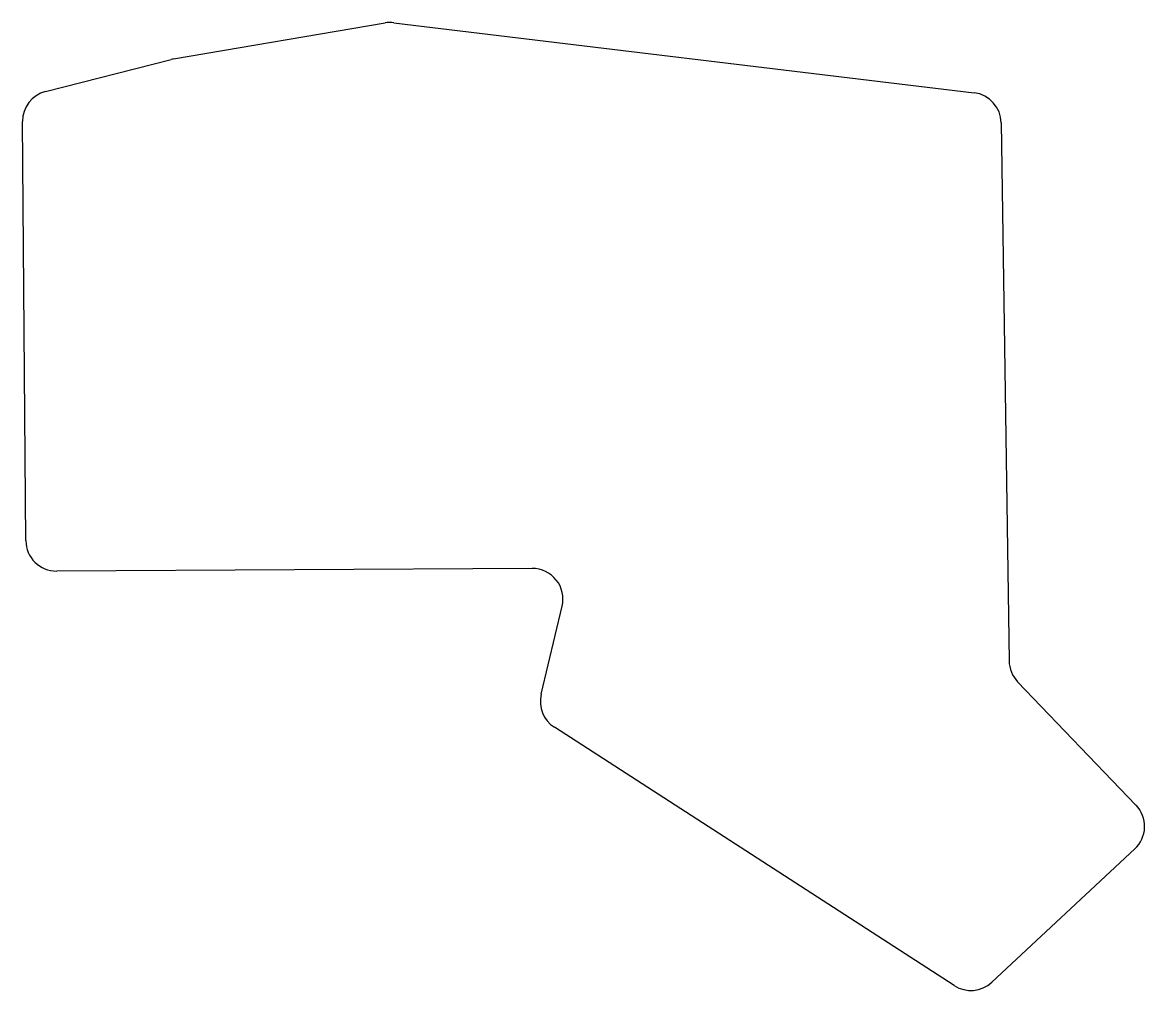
# Model space of a CAD drawing. Header units: millimetres. Extents: x 88 to 234, y -166 to -40.
import ezdxf

# ---------------------------------------------------------------- set-up
doc = ezdxf.new("R2010")
doc.units = ezdxf.units.MM

msp = doc.modelspace()

# ---------------------------------------------------------------- linework, layer by layer
for p, q in [((107.69, -44.85), (135.22, -40.17)), ((136.37, -40.14), (211.92, -49.26)), ((91.01, -49.1), (107.37, -44.92)), ((88.44, -107.54), (88, -53.01)), ((215.44, -53.17), (216.47, -123.19)), ((154.36, -111.16), (92.46, -111.5)), ((155.54, -127.54), (158.27, -116.09)), ((217.58, -125.9), (232.99, -141.97)), ((209.33, -165.45), (157.26, -131.83)), ((232.83, -147.67), (214.22, -165.02))]:
    msp.add_line(p, q)
for centre, start, end in [((135.89, -44.11), 83.1152, 99.6463), ((108.36, -48.79), 99.6463, 104.3461), ((92, -52.97), 104.3461, 180.4647), ((211.44, -53.23), 0.8449, 83.1152), ((92.44, -107.5), 180.4647, 270.3148), ((154.38, -115.16), 346.5666, 90.3148), ((220.47, -123.13), 180.8449, 223.7992), ((159.43, -128.47), 166.5666, 237.1455), ((230.11, -144.74), 312.9946, 43.7992), ((211.5, -162.09), 237.1455, 312.9946)]:
    msp.add_arc(centre, 4, start, end)

doc.saveas('drawing.dxf')
